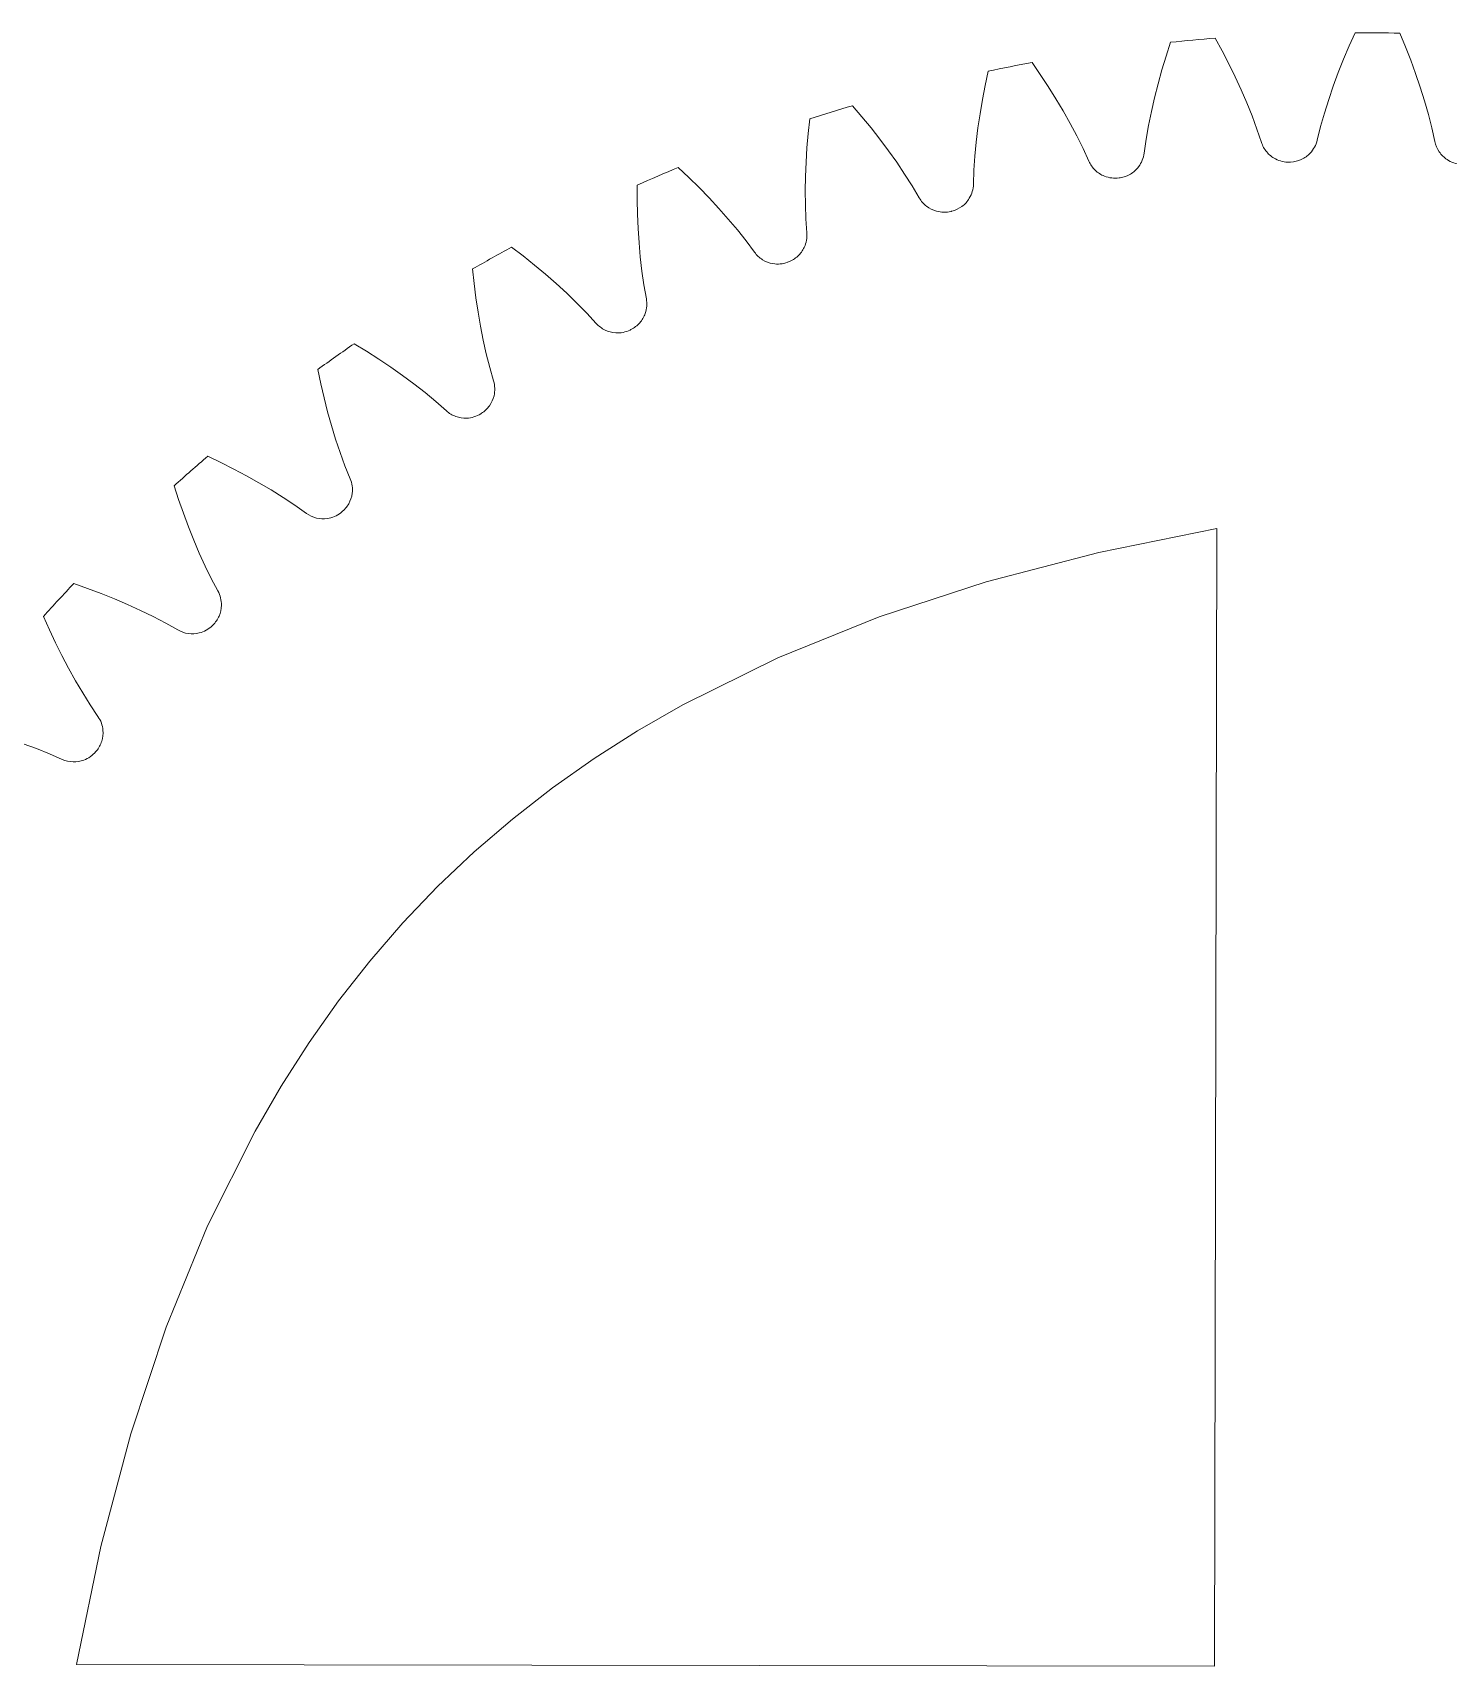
# Model space of a CAD drawing. Extents: x -180 to 228, y -304 to -8.
# Drawn here: x -35.4 to 23.9, y -91.8 to -23.4 of the extents above; entities that cross this region are included whole.
import ezdxf

# ---------------------------------------------------------------- set-up
doc = ezdxf.new("R2010")
doc.units = 0
doc.header["$MEASUREMENT"] = 0
doc.layers.add('Layer 1', color=7, linetype='Continuous')

# ---------------------------------------------------------------- blocks, each defined once
blk = doc.blocks.new('block 463')
at = {"layer": 'Layer 1', "color": 7, "lineweight": 9, "true_color": 0xffffff}
blk.add_open_spline([(23.294, -28.004), (23.325, -28.156), (23.386, -28.301), (23.473, -28.429), (23.56, -28.558), (23.671, -28.668), (23.8, -28.754), (23.887, -28.811), (23.98, -28.857), (24.079, -28.891), (24.177, -28.924), (24.279, -28.944), (24.383, -28.951)], degree=3, knots=[0, 0, 0, 0, 1, 1, 1, 2, 2, 2, 3, 3, 3, 4, 4, 4, 4], dxfattribs=at)
blk = doc.blocks.new('block 464')
at = {"layer": 'Layer 1', "color": 7, "lineweight": 9, "true_color": 0xffffff}
blk.add_lwpolyline([(23.294, -28.004), (23.165, -27.433), (23.019, -26.863), (22.856, -26.293), (22.677, -25.725), (22.484, -25.158), (22.277, -24.593), (22.056, -24.029), (21.823, -23.467)], dxfattribs=at)
blk = doc.blocks.new('block 465')
at = {"layer": 'Layer 1', "color": 7, "lineweight": 9, "true_color": 0xffffff}
blk.add_open_spline([(21.823, -23.467), (21.199, -23.451), (20.575, -23.443), (19.951, -23.443)], degree=3, dxfattribs=at)
blk = doc.blocks.new('block 466')
at = {"layer": 'Layer 1', "color": 7, "lineweight": 9, "true_color": 0xffffff}
blk.add_lwpolyline([(18.365, -27.941), (18.508, -27.374), (18.668, -26.807), (18.846, -26.242), (19.039, -25.679), (19.247, -25.117), (19.468, -24.557), (19.703, -23.999), (19.951, -23.443)], dxfattribs=at)
blk = doc.blocks.new('block 467')
at = {"layer": 'Layer 1', "color": 7, "lineweight": 9, "true_color": 0xffffff}
blk.add_open_spline([(17.251, -28.86), (17.406, -28.854), (17.559, -28.817), (17.7, -28.753), (17.841, -28.688), (17.968, -28.597), (18.074, -28.484), (18.145, -28.408), (18.206, -28.323), (18.255, -28.231), (18.304, -28.14), (18.341, -28.042), (18.365, -27.941)], degree=3, knots=[0, 0, 0, 0, 1, 1, 1, 2, 2, 2, 3, 3, 3, 4, 4, 4, 4], dxfattribs=at)
blk = doc.blocks.new('block 468')
at = {"layer": 'Layer 1', "color": 7, "lineweight": 9, "true_color": 0xffffff}
blk.add_open_spline([(17.251, -28.86), (17.238, -28.86), (17.225, -28.861), (17.212, -28.861)], degree=3, dxfattribs=at)
blk = doc.blocks.new('block 469')
at = {"layer": 'Layer 1', "color": 7, "lineweight": 9, "true_color": 0xffffff}
blk.add_open_spline([(16.03, -28.034), (16.077, -28.181), (16.153, -28.319), (16.253, -28.437), (16.353, -28.556), (16.475, -28.654), (16.612, -28.726), (16.704, -28.774), (16.802, -28.81), (16.903, -28.833), (17.005, -28.856), (17.108, -28.865), (17.212, -28.861)], degree=3, knots=[0, 0, 0, 0, 1, 1, 1, 2, 2, 2, 3, 3, 3, 4, 4, 4, 4], dxfattribs=at)
blk = doc.blocks.new('block 470')
at = {"layer": 'Layer 1', "color": 7, "lineweight": 9, "true_color": 0xffffff}
blk.add_lwpolyline([(16.03, -28.034), (15.842, -27.479), (15.637, -26.927), (15.416, -26.378), (15.179, -25.832), (14.927, -25.288), (14.662, -24.747), (14.384, -24.21), (14.093, -23.675)], dxfattribs=at)
blk = doc.blocks.new('block 471')
at = {"layer": 'Layer 1', "color": 7, "lineweight": 9, "true_color": 0xffffff}
blk.add_open_spline([(14.093, -23.675), (13.471, -23.724), (12.849, -23.782), (12.229, -23.847)], degree=3, dxfattribs=at)
blk = doc.blocks.new('block 472')
at = {"layer": 'Layer 1', "color": 7, "lineweight": 9, "true_color": 0xffffff}
blk.add_lwpolyline([(11.121, -28.486), (11.204, -27.907), (11.305, -27.326), (11.423, -26.746), (11.556, -26.166), (11.703, -25.585), (11.865, -25.005), (12.04, -24.426), (12.229, -23.847)], dxfattribs=at)
blk = doc.blocks.new('block 473')
at = {"layer": 'Layer 1', "color": 7, "lineweight": 9, "true_color": 0xffffff}
blk.add_open_spline([(10.11, -29.516), (10.264, -29.494), (10.411, -29.442), (10.545, -29.363), (10.679, -29.284), (10.796, -29.18), (10.889, -29.056), (10.952, -28.973), (11.003, -28.882), (11.043, -28.786), (11.082, -28.69), (11.108, -28.589), (11.121, -28.486)], degree=3, knots=[0, 0, 0, 0, 1, 1, 1, 2, 2, 2, 3, 3, 3, 4, 4, 4, 4], dxfattribs=at)
blk = doc.blocks.new('block 474')
at = {"layer": 'Layer 1', "color": 7, "lineweight": 9, "true_color": 0xffffff}
blk.add_open_spline([(10.11, -29.516), (10.097, -29.518), (10.084, -29.52), (10.071, -29.521)], degree=3, dxfattribs=at)
blk = doc.blocks.new('block 475')
at = {"layer": 'Layer 1', "color": 7, "lineweight": 9, "true_color": 0xffffff}
blk.add_open_spline([(8.809, -28.822), (8.872, -28.964), (8.961, -29.093), (9.073, -29.2), (9.185, -29.308), (9.316, -29.393), (9.46, -29.45), (9.557, -29.488), (9.658, -29.514), (9.761, -29.526), (9.864, -29.538), (9.969, -29.536), (10.071, -29.521)], degree=3, knots=[0, 0, 0, 0, 1, 1, 1, 2, 2, 2, 3, 3, 3, 4, 4, 4, 4], dxfattribs=at)
blk = doc.blocks.new('block 476')
at = {"layer": 'Layer 1', "color": 7, "lineweight": 9, "true_color": 0xffffff}
blk.add_lwpolyline([(8.809, -28.822), (8.565, -28.29), (8.303, -27.763), (8.025, -27.24), (7.732, -26.721), (7.426, -26.207), (7.105, -25.697), (6.772, -25.191), (6.427, -24.69)], dxfattribs=at)
blk = doc.blocks.new('block 477')
at = {"layer": 'Layer 1', "color": 7, "lineweight": 9, "true_color": 0xffffff}
blk.add_open_spline([(6.427, -24.69), (5.814, -24.804), (5.202, -24.926), (4.591, -25.055)], degree=3, dxfattribs=at)
blk = doc.blocks.new('block 478')
at = {"layer": 'Layer 1', "color": 7, "lineweight": 9, "true_color": 0xffffff}
blk.add_lwpolyline([(3.975, -29.785), (3.997, -29.2), (4.036, -28.613), (4.092, -28.023), (4.164, -27.432), (4.25, -26.839), (4.351, -26.245), (4.464, -25.651), (4.591, -25.055)], dxfattribs=at)
blk = doc.blocks.new('block 479')
at = {"layer": 'Layer 1', "color": 7, "lineweight": 9, "true_color": 0xffffff}
blk.add_open_spline([(3.077, -30.915), (3.227, -30.877), (3.369, -30.81), (3.493, -30.717), (3.618, -30.625), (3.723, -30.509), (3.803, -30.376), (3.857, -30.287), (3.899, -30.192), (3.928, -30.092), (3.957, -29.992), (3.973, -29.889), (3.975, -29.785)], degree=3, knots=[0, 0, 0, 0, 1, 1, 1, 2, 2, 2, 3, 3, 3, 4, 4, 4, 4], dxfattribs=at)
blk = doc.blocks.new('block 480')
at = {"layer": 'Layer 1', "color": 7, "lineweight": 9, "true_color": 0xffffff}
blk.add_open_spline([(3.077, -30.915), (3.064, -30.918), (3.051, -30.921), (3.039, -30.925)], degree=3, dxfattribs=at)
blk = doc.blocks.new('block 481')
at = {"layer": 'Layer 1', "color": 7, "lineweight": 9, "true_color": 0xffffff}
blk.add_open_spline([(1.71, -30.361), (1.787, -30.496), (1.89, -30.614), (2.012, -30.709), (2.135, -30.805), (2.274, -30.875), (2.424, -30.917), (2.524, -30.945), (2.627, -30.96), (2.731, -30.961), (2.835, -30.963), (2.938, -30.95), (3.039, -30.925)], degree=3, knots=[0, 0, 0, 0, 1, 1, 1, 2, 2, 2, 3, 3, 3, 4, 4, 4, 4], dxfattribs=at)
blk = doc.blocks.new('block 482')
at = {"layer": 'Layer 1', "color": 7, "lineweight": 9, "true_color": 0xffffff}
blk.add_lwpolyline([(1.71, -30.361), (1.412, -29.857), (1.096, -29.36), (0.765, -28.869), (0.42, -28.384), (0.061, -27.905), (-0.311, -27.431), (-0.695, -26.963), (-1.09, -26.5)], dxfattribs=at)
blk = doc.blocks.new('block 483')
at = {"layer": 'Layer 1', "color": 7, "lineweight": 9, "true_color": 0xffffff}
blk.add_open_spline([(-1.09, -26.5), (-1.689, -26.678), (-2.285, -26.863), (-2.878, -27.056)], degree=3, dxfattribs=at)
blk = doc.blocks.new('block 484')
at = {"layer": 'Layer 1', "color": 7, "lineweight": 9, "true_color": 0xffffff}
blk.add_lwpolyline([(-2.997, -31.824), (-3.036, -31.24), (-3.058, -30.652), (-3.064, -30.059), (-3.055, -29.464), (-3.031, -28.865), (-2.993, -28.265), (-2.942, -27.661), (-2.878, -27.056)], dxfattribs=at)
blk = doc.blocks.new('block 485')
at = {"layer": 'Layer 1', "color": 7, "lineweight": 9, "true_color": 0xffffff}
blk.add_open_spline([(-3.772, -33.042), (-3.626, -32.988), (-3.493, -32.906), (-3.378, -32.801), (-3.264, -32.696), (-3.171, -32.57), (-3.106, -32.43), (-3.061, -32.336), (-3.03, -32.236), (-3.011, -32.134), (-2.993, -32.032), (-2.988, -31.928), (-2.997, -31.824)], degree=3, knots=[0, 0, 0, 0, 1, 1, 1, 2, 2, 2, 3, 3, 3, 4, 4, 4, 4], dxfattribs=at)
blk = doc.blocks.new('block 486')
at = {"layer": 'Layer 1', "color": 7, "lineweight": 9, "true_color": 0xffffff}
blk.add_open_spline([(-3.772, -33.042), (-3.784, -33.046), (-3.796, -33.051), (-3.809, -33.055)], degree=3, dxfattribs=at)
blk = doc.blocks.new('block 487')
at = {"layer": 'Layer 1', "color": 7, "lineweight": 9, "true_color": 0xffffff}
blk.add_open_spline([(-5.189, -32.633), (-5.098, -32.759), (-4.984, -32.866), (-4.852, -32.948), (-4.72, -33.031), (-4.574, -33.086), (-4.421, -33.112), (-4.319, -33.13), (-4.214, -33.133), (-4.111, -33.124), (-4.008, -33.114), (-3.906, -33.091), (-3.809, -33.055)], degree=3, knots=[0, 0, 0, 0, 1, 1, 1, 2, 2, 2, 3, 3, 3, 4, 4, 4, 4], dxfattribs=at)
blk = doc.blocks.new('block 488')
at = {"layer": 'Layer 1', "color": 7, "lineweight": 9, "true_color": 0xffffff}
blk.add_lwpolyline([(-5.189, -32.633), (-5.538, -32.164), (-5.904, -31.702), (-6.285, -31.249), (-6.679, -30.802), (-7.086, -30.363), (-7.505, -29.931), (-7.936, -29.505), (-8.378, -29.086)], dxfattribs=at)
blk = doc.blocks.new('block 489')
at = {"layer": 'Layer 1', "color": 7, "lineweight": 9, "true_color": 0xffffff}
blk.add_open_spline([(-8.378, -29.086), (-8.954, -29.326), (-9.528, -29.572), (-10.098, -29.826)], degree=3, dxfattribs=at)
blk = doc.blocks.new('block 490')
at = {"layer": 'Layer 1', "color": 7, "lineweight": 9, "true_color": 0xffffff}
blk.add_lwpolyline([(-9.717, -34.581), (-9.818, -34.004), (-9.901, -33.421), (-9.969, -32.833), (-10.021, -32.239), (-10.06, -31.642), (-10.085, -31.04), (-10.098, -30.435), (-10.098, -29.826)], dxfattribs=at)
blk = doc.blocks.new('block 491')
at = {"layer": 'Layer 1', "color": 7, "lineweight": 9, "true_color": 0xffffff}
blk.add_open_spline([(-10.361, -35.872), (-10.222, -35.804), (-10.097, -35.709), (-9.994, -35.592), (-9.892, -35.476), (-9.813, -35.341), (-9.762, -35.194), (-9.728, -35.096), (-9.707, -34.994), (-9.699, -34.89), (-9.692, -34.787), (-9.698, -34.683), (-9.717, -34.581)], degree=3, knots=[0, 0, 0, 0, 1, 1, 1, 2, 2, 2, 3, 3, 3, 4, 4, 4, 4], dxfattribs=at)
blk = doc.blocks.new('block 492')
at = {"layer": 'Layer 1', "color": 7, "lineweight": 9, "true_color": 0xffffff}
blk.add_open_spline([(-10.361, -35.872), (-10.372, -35.878), (-10.384, -35.884), (-10.396, -35.89)], degree=3, dxfattribs=at)
blk = doc.blocks.new('block 493')
at = {"layer": 'Layer 1', "color": 7, "lineweight": 9, "true_color": 0xffffff}
blk.add_open_spline([(-11.813, -35.615), (-11.709, -35.73), (-11.584, -35.825), (-11.445, -35.893), (-11.305, -35.961), (-11.154, -36.001), (-10.999, -36.01), (-10.895, -36.017), (-10.791, -36.01), (-10.689, -35.99), (-10.588, -35.969), (-10.489, -35.936), (-10.396, -35.89)], degree=3, knots=[0, 0, 0, 0, 1, 1, 1, 2, 2, 2, 3, 3, 3, 4, 4, 4, 4], dxfattribs=at)
blk = doc.blocks.new('block 494')
at = {"layer": 'Layer 1', "color": 7, "lineweight": 9, "true_color": 0xffffff}
blk.add_lwpolyline([(-11.813, -35.615), (-12.209, -35.184), (-12.621, -34.763), (-13.047, -34.352), (-13.486, -33.949), (-13.937, -33.555), (-14.399, -33.169), (-14.872, -32.791), (-15.355, -32.42)], dxfattribs=at)
blk = doc.blocks.new('block 495')
at = {"layer": 'Layer 1', "color": 7, "lineweight": 9, "true_color": 0xffffff}
blk.add_open_spline([(-15.355, -32.42), (-15.903, -32.719), (-16.448, -33.024), (-16.988, -33.336)], degree=3, dxfattribs=at)
blk = doc.blocks.new('block 496')
at = {"layer": 'Layer 1', "color": 7, "lineweight": 9, "true_color": 0xffffff}
blk.add_lwpolyline([(-16.113, -38.024), (-16.273, -37.461), (-16.417, -36.89), (-16.545, -36.312), (-16.66, -35.728), (-16.761, -35.138), (-16.849, -34.542), (-16.925, -33.941), (-16.988, -33.336)], dxfattribs=at)
blk = doc.blocks.new('block 497')
at = {"layer": 'Layer 1', "color": 7, "lineweight": 9, "true_color": 0xffffff}
blk.add_open_spline([(-16.618, -39.376), (-16.486, -39.294), (-16.373, -39.186), (-16.283, -39.06), (-16.193, -38.933), (-16.128, -38.79), (-16.093, -38.639), (-16.069, -38.538), (-16.059, -38.434), (-16.062, -38.331), (-16.066, -38.227), (-16.083, -38.124), (-16.113, -38.024)], degree=3, knots=[0, 0, 0, 0, 1, 1, 1, 2, 2, 2, 3, 3, 3, 4, 4, 4, 4], dxfattribs=at)
blk = doc.blocks.new('block 498')
at = {"layer": 'Layer 1', "color": 7, "lineweight": 9, "true_color": 0xffffff}
blk.add_open_spline([(-16.618, -39.376), (-16.629, -39.383), (-16.64, -39.39), (-16.651, -39.397)], degree=3, dxfattribs=at)
blk = doc.blocks.new('block 499')
at = {"layer": 'Layer 1', "color": 7, "lineweight": 9, "true_color": 0xffffff}
blk.add_open_spline([(-18.088, -39.272), (-17.974, -39.376), (-17.839, -39.457), (-17.694, -39.51), (-17.548, -39.563), (-17.393, -39.587), (-17.238, -39.58), (-17.134, -39.576), (-17.031, -39.558), (-16.932, -39.527), (-16.833, -39.497), (-16.738, -39.453), (-16.651, -39.397)], degree=3, knots=[0, 0, 0, 0, 1, 1, 1, 2, 2, 2, 3, 3, 3, 4, 4, 4, 4], dxfattribs=at)
blk = doc.blocks.new('block 500')
at = {"layer": 'Layer 1', "color": 7, "lineweight": 9, "true_color": 0xffffff}
blk.add_lwpolyline([(-18.088, -39.272), (-18.528, -38.885), (-18.982, -38.51), (-19.448, -38.145), (-19.927, -37.79), (-20.416, -37.445), (-20.916, -37.11), (-21.426, -36.783), (-21.945, -36.465)], dxfattribs=at)
blk = doc.blocks.new('block 501')
at = {"layer": 'Layer 1', "color": 7, "lineweight": 9, "true_color": 0xffffff}
blk.add_open_spline([(-21.945, -36.465), (-22.459, -36.819), (-22.969, -37.18), (-23.474, -37.546)], degree=3, dxfattribs=at)
blk = doc.blocks.new('block 502')
at = {"layer": 'Layer 1', "color": 7, "lineweight": 9, "true_color": 0xffffff}
blk.add_lwpolyline([(-22.113, -42.118), (-22.331, -41.575), (-22.534, -41.022), (-22.722, -40.46), (-22.897, -39.891), (-23.059, -39.315), (-23.209, -38.731), (-23.347, -38.142), (-23.474, -37.546)], dxfattribs=at)
blk = doc.blocks.new('block 503')
at = {"layer": 'Layer 1', "color": 7, "lineweight": 9, "true_color": 0xffffff}
blk.add_open_spline([(-22.474, -43.515), (-22.352, -43.419), (-22.25, -43.3), (-22.174, -43.165), (-22.098, -43.03), (-22.048, -42.881), (-22.029, -42.727), (-22.016, -42.624), (-22.017, -42.52), (-22.031, -42.417), (-22.045, -42.314), (-22.073, -42.214), (-22.113, -42.118)], degree=3, knots=[0, 0, 0, 0, 1, 1, 1, 2, 2, 2, 3, 3, 3, 4, 4, 4, 4], dxfattribs=at)
blk = doc.blocks.new('block 504')
at = {"layer": 'Layer 1', "color": 7, "lineweight": 9, "true_color": 0xffffff}
blk.add_open_spline([(-22.474, -43.515), (-22.484, -43.523), (-22.494, -43.531), (-22.505, -43.54)], degree=3, dxfattribs=at)
blk = doc.blocks.new('block 505')
at = {"layer": 'Layer 1', "color": 7, "lineweight": 9, "true_color": 0xffffff}
blk.add_open_spline([(-23.948, -43.565), (-23.822, -43.657), (-23.681, -43.723), (-23.53, -43.761), (-23.379, -43.798), (-23.223, -43.806), (-23.069, -43.783), (-22.967, -43.768), (-22.866, -43.739), (-22.771, -43.698), (-22.676, -43.657), (-22.586, -43.604), (-22.505, -43.54)], degree=3, knots=[0, 0, 0, 0, 1, 1, 1, 2, 2, 2, 3, 3, 3, 4, 4, 4, 4], dxfattribs=at)
blk = doc.blocks.new('block 506')
at = {"layer": 'Layer 1', "color": 7, "lineweight": 9, "true_color": 0xffffff}
blk.add_lwpolyline([(-23.948, -43.565), (-24.425, -43.226), (-24.916, -42.901), (-25.418, -42.587), (-25.931, -42.284), (-26.453, -41.992), (-26.986, -41.71), (-27.527, -41.439), (-28.076, -41.177)], dxfattribs=at)
blk = doc.blocks.new('block 507')
at = {"layer": 'Layer 1', "color": 7, "lineweight": 9, "true_color": 0xffffff}
blk.add_open_spline([(-28.076, -41.177), (-28.551, -41.583), (-29.02, -41.994), (-29.484, -42.412)], degree=3, dxfattribs=at)
blk = doc.blocks.new('block 508')
at = {"layer": 'Layer 1', "color": 7, "lineweight": 9, "true_color": 0xffffff}
blk.add_lwpolyline([(-27.653, -46.816), (-27.926, -46.299), (-28.186, -45.77), (-28.432, -45.231), (-28.665, -44.684), (-28.887, -44.127), (-29.097, -43.563), (-29.296, -42.991), (-29.484, -42.412)], dxfattribs=at)
blk = doc.blocks.new('block 509')
at = {"layer": 'Layer 1', "color": 7, "lineweight": 9, "true_color": 0xffffff}
blk.add_open_spline([(-27.865, -48.244), (-27.754, -48.135), (-27.665, -48.006), (-27.604, -47.864), (-27.542, -47.722), (-27.509, -47.569), (-27.506, -47.414), (-27.504, -47.31), (-27.515, -47.206), (-27.54, -47.105), (-27.565, -47.004), (-27.603, -46.907), (-27.653, -46.816)], degree=3, knots=[0, 0, 0, 0, 1, 1, 1, 2, 2, 2, 3, 3, 3, 4, 4, 4, 4], dxfattribs=at)
blk = doc.blocks.new('block 510')
at = {"layer": 'Layer 1', "color": 7, "lineweight": 9, "true_color": 0xffffff}
blk.add_open_spline([(-27.865, -48.244), (-27.875, -48.253), (-27.884, -48.262), (-27.893, -48.271)], degree=3, dxfattribs=at)
blk = doc.blocks.new('block 511')
at = {"layer": 'Layer 1', "color": 7, "lineweight": 9, "true_color": 0xffffff}
blk.add_open_spline([(-29.326, -48.447), (-29.192, -48.525), (-29.044, -48.577), (-28.89, -48.598), (-28.736, -48.619), (-28.58, -48.611), (-28.43, -48.572), (-28.329, -48.546), (-28.232, -48.508), (-28.142, -48.457), (-28.051, -48.406), (-27.968, -48.343), (-27.893, -48.271)], degree=3, knots=[0, 0, 0, 0, 1, 1, 1, 2, 2, 2, 3, 3, 3, 4, 4, 4, 4], dxfattribs=at)
blk = doc.blocks.new('block 512')
at = {"layer": 'Layer 1', "color": 7, "lineweight": 9, "true_color": 0xffffff}
blk.add_lwpolyline([(-29.326, -48.447), (-29.836, -48.16), (-30.358, -47.887), (-30.89, -47.628), (-31.432, -47.38), (-31.982, -47.144), (-32.541, -46.92), (-33.108, -46.707), (-33.682, -46.504)], dxfattribs=at)
blk = doc.blocks.new('block 513')
at = {"layer": 'Layer 1', "color": 7, "lineweight": 9, "true_color": 0xffffff}
blk.add_open_spline([(-33.682, -46.504), (-34.111, -46.957), (-34.535, -47.415), (-34.952, -47.879)], degree=3, dxfattribs=at)
blk = doc.blocks.new('block 514')
at = {"layer": 'Layer 1', "color": 7, "lineweight": 9, "true_color": 0xffffff}
blk.add_lwpolyline([(-32.671, -52.068), (-32.997, -51.582), (-33.31, -51.083), (-33.611, -50.573), (-33.901, -50.053), (-34.179, -49.523), (-34.447, -48.983), (-34.705, -48.435), (-34.952, -47.879)], dxfattribs=at)
blk = doc.blocks.new('block 515')
at = {"layer": 'Layer 1', "color": 7, "lineweight": 9, "true_color": 0xffffff}
blk.add_open_spline([(-32.733, -53.51), (-32.634, -53.39), (-32.559, -53.253), (-32.513, -53.105), (-32.466, -52.957), (-32.449, -52.801), (-32.462, -52.647), (-32.471, -52.543), (-32.493, -52.441), (-32.528, -52.343), (-32.564, -52.246), (-32.612, -52.153), (-32.671, -52.068)], degree=3, knots=[0, 0, 0, 0, 1, 1, 1, 2, 2, 2, 3, 3, 3, 4, 4, 4, 4], dxfattribs=at)
blk = doc.blocks.new('block 516')
at = {"layer": 'Layer 1', "color": 7, "lineweight": 9, "true_color": 0xffffff}
blk.add_open_spline([(-32.733, -53.51), (-32.742, -53.52), (-32.75, -53.53), (-32.758, -53.54)], degree=3, dxfattribs=at)
blk = doc.blocks.new('block 517')
at = {"layer": 'Layer 1', "color": 7, "lineweight": 9, "true_color": 0xffffff}
blk.add_open_spline([(-34.164, -53.865), (-34.023, -53.928), (-33.87, -53.964), (-33.715, -53.969), (-33.56, -53.974), (-33.406, -53.949), (-33.26, -53.895), (-33.163, -53.859), (-33.071, -53.811), (-32.986, -53.751), (-32.901, -53.69), (-32.825, -53.62), (-32.758, -53.54)], degree=3, knots=[0, 0, 0, 0, 1, 1, 1, 2, 2, 2, 3, 3, 3, 4, 4, 4, 4], dxfattribs=at)
blk = doc.blocks.new('block 518')
at = {"layer": 'Layer 1', "color": 7, "lineweight": 9, "true_color": 0xffffff}
blk.add_lwpolyline([(-34.164, -53.865), (-34.702, -53.633), (-35.249, -53.416), (-35.806, -53.213), (-36.37, -53.024), (-36.943, -52.847), (-37.522, -52.682), (-38.108, -52.529), (-38.7, -52.387)], dxfattribs=at)
blk = doc.blocks.new('block 739')
at = {"layer": 'Layer 1', "color": 7, "lineweight": 9, "true_color": 0xffffff}
blk.add_lwpolyline([(14.162, -44.199), (9.217, -45.201), (4.502, -46.433), (0.022, -47.901), (-4.214, -49.615), (-8.192, -51.588), (-10.081, -52.676), (-11.9, -53.833), (-13.649, -55.061), (-15.325, -56.362), (-16.928, -57.736), (-18.457, -59.185), (-19.912, -60.709), (-21.292, -62.307), (-22.599, -63.979), (-23.834, -65.723), (-24.998, -67.539), (-26.093, -69.424), (-28.082, -73.397), (-29.814, -77.628), (-31.301, -82.105), (-32.552, -86.818), (-33.576, -91.761)], dxfattribs=at)
blk = doc.blocks.new('block 740')
at = {"layer": 'Layer 1', "color": 7, "lineweight": 9, "true_color": 0xffffff}
blk.add_lwpolyline([(-33.576, -91.761), (14.061, -91.832)], dxfattribs=at)
blk = doc.blocks.new('block 741')
at = {"layer": 'Layer 1', "color": 7, "lineweight": 9, "true_color": 0xffffff}
blk.add_lwpolyline([(14.061, -91.832), (14.162, -44.199)], dxfattribs=at)
blk = doc.blocks.new('block 375')
at = {"layer": 'Layer 1'}
for name in ['block 472', 'block 471', 'block 470', 'block 466', 'block 465', 'block 464', 'block 478', 'block 477', 'block 476', 'block 483', 'block 482', 'block 484', 'block 469', 'block 467', 'block 463', 'block 473', 'block 489', 'block 488', 'block 475', 'block 468', 'block 490', 'block 479', 'block 474', 'block 481', 'block 480', 'block 485', 'block 495', 'block 494', 'block 487', 'block 496', 'block 486', 'block 491', 'block 493', 'block 492', 'block 501', 'block 500', 'block 502', 'block 497', 'block 499', 'block 498', 'block 507', 'block 506', 'block 503', 'block 508', 'block 505', 'block 504', 'block 739', 'block 741', 'block 513', 'block 512', 'block 509', 'block 514', 'block 511', 'block 510', 'block 518', 'block 515', 'block 517', 'block 516', 'block 740']:
    blk.add_blockref(name, (0, 0), dxfattribs=at)

msp = doc.modelspace()

# ---------------------------------------------------------------- block references
at = {"layer": 'Layer 1'}
msp.add_blockref('block 375', (0, 0), dxfattribs=at)

doc.saveas('drawing.dxf')
